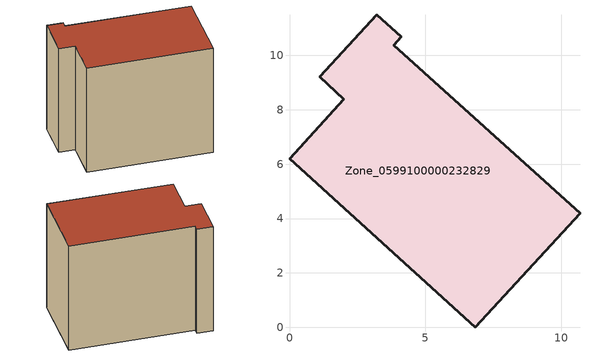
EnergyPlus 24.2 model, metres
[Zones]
Zone_0599100000232829
 floor ground (C_G): 2,8.39 1.11,9.21 3.21,11.5 4.1,10.68 3.83,10.38 10.68,4.2 6.84,0 0,6.21 z0
 wall outside (C_F): 6.84,0 10.68,4.2 3.83,10.38 4.1,10.68 3.21,11.5 1.11,9.21 2,8.39 0,6.21 6.84,0 z0:8.66
 roof outside (C_R): 1.11,9.21 2,8.39 0,6.21 6.84,0 10.68,4.2 3.83,10.38 4.1,10.68 3.21,11.5 z8.66
[BUILDING]
Pand.0599100000232829: North Axis=0; Terrain=City; Loads Convergence Tolerance Value=0.04; Temperature Convergence Tolerance Value=0.4; Solar Distribution=FullExterior; Maximum Number of Warmup Days=25; Minimum Number of Warmup Days=1
[Site:Location]
Rotterdam.The.Hague.AP_ZH_NLD Design_Conditions: Latitude=51.96; Longitude=4.45; Time Zone=1; Elevation=-4.5
[SITE:GROUNDTEMPERATURE:BUILDINGSURFACE]
18, 18, 18, 18, 18, 18, 18, 18, 18, 18, 18, 18
[MATERIAL] Thermal Absorptance=0.9; Solar Absorptance=0.7; Visible Absorptance=0.7
Name | Roughness | Thickness | Conductivity | Density | Specific Heat
G.TI.1975-1991 | MediumSmooth | 0.15 | 0.288461 | 540 | 1210
F.TI.1975-1991 | Rough | 0.3 | 0.230769 | 1920 | 840
R.TI.1975-1991 | MediumRough | 0.2 | 0.153846 | 1500 | 1000
[CONSTRUCTION]
C_G: G.TI.1975-1991
C_F: F.TI.1975-1991
C_R: R.TI.1975-1991
[ZONE]
Zone_0599100000232829: Type=1; Multiplier=1; Ceiling Height=Autocalculate; Volume=Autocalculate; Floor Area=autocalculate; Part of Total Floor Area=Yes
[ZONEINFILTRATION:DESIGNFLOWRATE]
Infil_Zone_0599100000232829: Zone or ZoneList or Space or SpaceList=Zone_0599100000232829; Schedule=AlwaysOn; Design Flow Rate Calculation Method=Flow/Area; Flow Rate per Floor Area=0.003; Constant Term Coefficient=1; Temperature Term Coefficient=0; Velocity Term Coefficient=0; Velocity Squared Term Coefficient=0
[HVACTEMPLATE:ZONE:IDEALLOADSAIRSYSTEM]
Zone_0599100000232829: Maximum Heating Supply Air Temperature=50; Minimum Cooling Supply Air Temperature=13; Maximum Heating Supply Air Humidity Ratio=0.0156; Minimum Cooling Supply Air Humidity Ratio=0.0077; Heating Limit=NoLimit; Cooling Limit=NoLimit; Dehumidification Control Type=ConstantSensibleHeatRatio; Cooling Sensible Heat Ratio=0.7; Dehumidification Setpoint=60; Humidification Control Type=None; Humidification Setpoint=30; Outdoor Air Method=None; Outdoor Air Flow Rate per Person=0.00944; Outdoor Air Flow Rate per Zone Floor Area=0; Outdoor Air Flow Rate per Zone=0; Demand Controlled Ventilation Type=None; Outdoor Air Economizer Type=NoEconomizer; Heat Recovery Type=None; Sensible Heat Recovery Effectiveness=0.7; Latent Heat Recovery Effectiveness=0.65
[ZONECONTROL:THERMOSTAT]
ThermostatControl_Zone_0599100000232829: Zone or ZoneList=Zone_0599100000232829; Control Type Schedule=DualSetpointControlType; Control 1=Thermostat_Zone_0599100000232829; Temperature Difference Between Cutout And Setpoint=0
[THERMOSTATSETPOINT:DUALSETPOINT]
Thermostat_Zone_0599100000232829: Heating Setpoint Temperature Schedule=HeatingSetpoint_Zone_0599100000232829; Cooling Setpoint Temperature Schedule=CoolingSetpoint_Zone_0599100000232829
[SCHEDULE:COMPACT]
HeatingSetpoint_Zone_0599100000232829: Through: 12/31, For: AllDays, Until: 24:00, 21
CoolingSetpoint_Zone_0599100000232829: Through: 12/31, For: AllDays, Until: 24:00, 24
DualSetpointControlType: Through: 12/31, For: AllDays, Until: 24:00, 4
AlwaysOn: Through: 12/31, For: AllDays, Until: 24:00, 1
